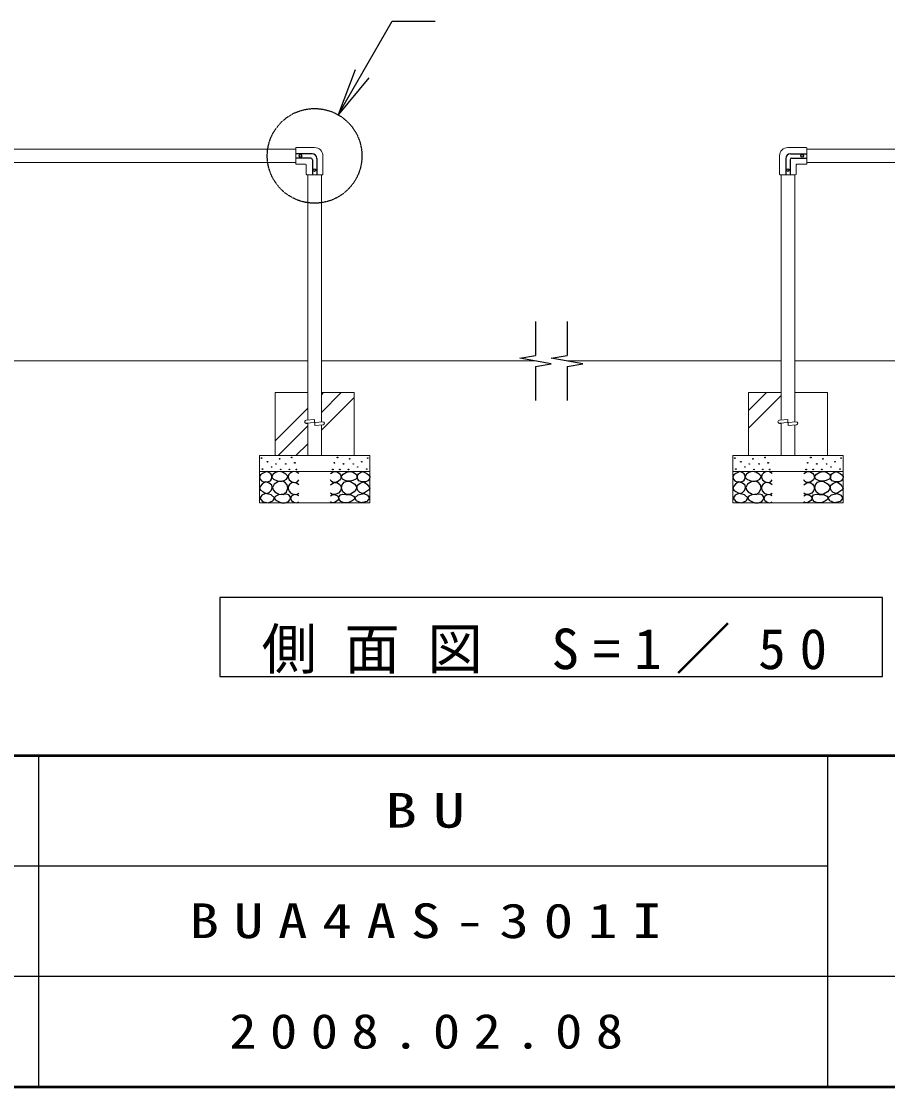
# Model space of a CAD drawing. Units: millimetres, scale not verified. Extents: x -19540 to 0, y -3090 to 13350.
# Drawn here: x -6055 to -3309, y 0 to 3376 of the extents above; entities that cross this region are included whole.
import ezdxf

# ---------------------------------------------------------------- set-up
doc = ezdxf.new("R2010")
doc.units = ezdxf.units.MM
doc.linetypes.add('USER3', pattern=[8, 3, -1, 1, -1, 1, -1])
for name, color, linetype, lineweight in [('A3図枠', 7, 'Continuous', 25), ('線', 2, 'Continuous', 25), ('補助', 2, 'Continuous', 13)]:
    doc.layers.add(name, color=color, linetype=linetype, lineweight=lineweight)
doc.layers.add('図面プロファイル', color=7, linetype='Continuous')
doc.styles.add('ＭＳ ゴシック', font='')
doc.styles.get('ＭＳ ゴシック').set_extended_font_data('MS Gothic')

msp = doc.modelspace()

# ---------------------------------------------------------------- linework, layer by layer
at = {"layer": 'A3図枠', "lineweight": 50}
for p, q in [((-19250, 1050), (0, 1050)), ((-19250, 0), (0, 0))]:
    msp.add_line(p, q, dxfattribs=at)
at = {"layer": 'A3図枠'}
msp.add_line((-6000, 1050), (-6000, 0), dxfattribs=at)
at = {"layer": 'A3図枠', "color": 211}
for p, q in [((-3500, 1050), (-3500, 0)), ((-9375, 700), (-3500, 700)), ((-12125, 350), (0, 350))]:
    msp.add_line(p, q, dxfattribs=at)
at = {"layer": '線', "color": 7, "lineweight": 13}
for p, q in [((-5185, 2971.35), (-6579, 2971.35)), ((-5185, 2974.5), (-5185, 2925.5)), ((-5125, 2976.5), (-5183, 2976.5)), ((-3625, 2976.5), (-3567, 2976.5)), ((-3565, 2974.5), (-3565, 2925.5)), ((-3565, 2971.35), (-2171, 2971.35)), ((-5098.5, 2950), (-5098.5, 2892)), ((-3651.5, 2950), (-3651.5, 2892)), ((-5185, 2928.65), (-6579, 2928.65)), ((-5153.5, 2923.5), (-5183, 2923.5)), ((-5151.5, 2921.5), (-5151.5, 2892)), ((-3598.5, 2921.5), (-3598.5, 2892)), ((-3596.5, 2923.5), (-3567, 2923.5)), ((-3565, 2928.65), (-2171, 2928.65)), ((-5100.5, 2890), (-5149.5, 2890)), ((-5146.35, 2113.008), (-5146.35, 2890)), ((-5103.65, 2107.036), (-5103.65, 2890)), ((-3649.5, 2890), (-3600.5, 2890)), ((-3646.35, 2113.008), (-3646.35, 2890)), ((-3603.65, 2107.036), (-3603.65, 2890)), ((-6603.65, 2300), (-5146.35, 2300)), ((-5103.65, 2300), (-4424.992, 2300)), ((-4324.992, 2300), (-3646.35, 2300)), ((-3603.65, 2300), (-2146.35, 2300)), ((-5250, 2200), (-5250, 2000)), ((-5250, 2200), (-5146.35, 2200)), ((-5103.65, 2200), (-5000, 2200)), ((-5000, 2200), (-5000, 2000)), ((-3750, 2200), (-3750, 2000)), ((-3750, 2200), (-3646.35, 2200)), ((-3603.65, 2200), (-3500, 2200)), ((-3500, 2200), (-3500, 2000)), ((-5125.5, 2114.975), (-5151.97, 2112.478)), ((-5125.5, 2104.931), (-5151.03, 2102.522)), ((-5146.35, 2000), (-5146.35, 2102.964)), ((-5125.5, 2104.931), (-5125.5, 2115.022)), ((-5098.97, 2107.478), (-5124.5, 2105.069)), ((-5124.5, 2095.025), (-5124.5, 2105.069)), ((-5098.03, 2097.522), (-5124.5, 2095.025)), ((-5103.65, 2000), (-5103.65, 2096.992)), ((-3625.5, 2114.975), (-3651.97, 2112.478)), ((-3625.5, 2104.931), (-3651.03, 2102.522)), ((-3646.35, 2000), (-3646.35, 2102.964)), ((-3625.5, 2104.931), (-3625.5, 2115.022)), ((-3598.97, 2107.478), (-3624.5, 2105.069)), ((-3624.5, 2095.025), (-3624.5, 2105.069)), ((-3598.03, 2097.522), (-3624.5, 2095.025)), ((-3603.65, 2000), (-3603.65, 2096.992)), ((-5300, 2000), (-5300, 1850)), ((-5300, 2000), (-4950, 2000)), ((-5146.35, 2000), (-5103.65, 2000)), ((-4950, 2000), (-4950, 1850)), ((-3800, 2000), (-3800, 1850)), ((-3800, 2000), (-3450, 2000)), ((-3646.35, 2000), (-3603.65, 2000)), ((-3450, 2000), (-3450, 1850)), ((-5300, 1950), (-4950, 1950)), ((-3800, 1950), (-3450, 1950)), ((-5300, 1850), (-4950, 1850)), ((-3800, 1850), (-3450, 1850))]:
    msp.add_line(p, q, dxfattribs=at)
at = {"layer": '線'}
for p, q in [((-5133, 2957), (-5185, 2957)), ((-5137, 2943), (-5185, 2943)), ((-5132, 2938), (-5132, 2890)), ((-5118, 2942), (-5118, 2890)), ((-3632, 2942), (-3632, 2890)), ((-3618, 2938), (-3618, 2890)), ((-3617, 2957), (-3565, 2957)), ((-3613, 2943), (-3565, 2943)), ((-4424.992, 2425), (-4424.992, 2317.633)), ((-4324.992, 2425), (-4324.992, 2317.633)), ((-4475.008, 2308.814), (-4424.992, 2317.633)), ((-4374.992, 2291.184), (-4474.992, 2308.816)), ((-4375.008, 2308.814), (-4324.992, 2317.633)), ((-4274.992, 2291.184), (-4374.992, 2308.816)), ((-4424.992, 2282.367), (-4374.992, 2291.184)), ((-4424.992, 2282.367), (-4424.992, 2175)), ((-4324.992, 2282.367), (-4274.992, 2291.184)), ((-4324.992, 2282.367), (-4324.992, 2175)), ((-5151.97, 2102.522), (-5146.35, 2101.992)), ((-3651.97, 2102.522), (-3646.35, 2101.992))]:
    msp.add_line(p, q, dxfattribs=at)
for points in [[(-5277.551, 1949.402), (-5284.014, 1946.862), (-5290.225, 1943.382), (-5296.083, 1939.344), (-5299.731, 1933.877), (-5298.719, 1926.294), (-5293.711, 1919.935), (-5286.845, 1917.345), (-5279.136, 1917.084), (-5271.523, 1917.688), (-5265.194, 1920.252), (-5261.442, 1925.538), (-5260.125, 1931.976), (-5260.973, 1937.181), (-5263.927, 1942.115), (-5270.087, 1946.942)], [(-5238.127, 1949.493), (-5243.032, 1948.876), (-5248.669, 1946.79), (-5256.64, 1941.002), (-5260.292, 1934.086), (-5259.417, 1930.124), (-5255.696, 1925.707), (-5246.205, 1920.934), (-5236.235, 1919.49), (-5228.885, 1919.318), (-5221.369, 1920.842), (-5213.77, 1925.456), (-5210.016, 1931.653), (-5210.986, 1936.306), (-5215.693, 1941.654), (-5226.361, 1947.861)], [(-5011.873, 1949.493), (-5006.968, 1948.876), (-5001.331, 1946.79), (-4993.36, 1941.002), (-4989.708, 1934.086), (-4990.583, 1930.124), (-4994.304, 1925.707), (-5003.795, 1920.934), (-5013.765, 1919.49), (-5021.115, 1919.318), (-5028.631, 1920.842), (-5036.23, 1925.456), (-5039.984, 1931.653), (-5039.014, 1936.306), (-5034.307, 1941.654), (-5023.639, 1947.861)], [(-4972.449, 1949.402), (-4965.986, 1946.862), (-4959.775, 1943.382), (-4953.917, 1939.344), (-4950.269, 1933.877), (-4951.281, 1926.294), (-4956.289, 1919.935), (-4963.155, 1917.345), (-4970.864, 1917.084), (-4978.477, 1917.688), (-4984.806, 1920.252), (-4988.558, 1925.538), (-4989.875, 1931.976), (-4989.027, 1937.181), (-4986.073, 1942.115), (-4979.913, 1946.942)], [(-3777.551, 1949.402), (-3784.014, 1946.862), (-3790.225, 1943.382), (-3796.083, 1939.344), (-3799.731, 1933.877), (-3798.719, 1926.294), (-3793.711, 1919.935), (-3786.845, 1917.345), (-3779.136, 1917.084), (-3771.523, 1917.688), (-3765.194, 1920.252), (-3761.442, 1925.538), (-3760.125, 1931.976), (-3760.973, 1937.181), (-3763.927, 1942.115), (-3770.087, 1946.942)], [(-3738.127, 1949.493), (-3743.032, 1948.876), (-3748.669, 1946.79), (-3756.64, 1941.002), (-3760.292, 1934.086), (-3759.417, 1930.124), (-3755.696, 1925.707), (-3746.205, 1920.934), (-3736.235, 1919.49), (-3728.885, 1919.318), (-3721.369, 1920.842), (-3713.77, 1925.456), (-3710.016, 1931.653), (-3710.986, 1936.306), (-3715.693, 1941.654), (-3726.361, 1947.861)], [(-3511.873, 1949.493), (-3506.968, 1948.876), (-3501.331, 1946.79), (-3493.36, 1941.002), (-3489.708, 1934.086), (-3490.583, 1930.124), (-3494.304, 1925.707), (-3503.795, 1920.934), (-3513.765, 1919.49), (-3521.115, 1919.318), (-3528.631, 1920.842), (-3536.23, 1925.456), (-3539.984, 1931.653), (-3539.014, 1936.306), (-3534.307, 1941.654), (-3523.639, 1947.861)], [(-3472.449, 1949.402), (-3465.986, 1946.862), (-3459.775, 1943.382), (-3453.917, 1939.344), (-3450.269, 1933.877), (-3451.281, 1926.294), (-3456.289, 1919.935), (-3463.155, 1917.345), (-3470.864, 1917.084), (-3478.477, 1917.688), (-3484.806, 1920.252), (-3488.558, 1925.538), (-3489.875, 1931.976), (-3489.027, 1937.181), (-3486.073, 1942.115), (-3479.913, 1946.942)], [(-5280.086, 1916.45), (-5285.415, 1913.657), (-5290.859, 1909.479), (-5297.308, 1902.659), (-5299.731, 1895.855), (-5296.103, 1891.027), (-5289.592, 1886.666), (-5282.954, 1882.379), (-5276.284, 1880.329), (-5268.64, 1882.776), (-5262.343, 1889.201), (-5259.236, 1897.478), (-5260.759, 1905.994), (-5268.917, 1913.245)], [(-5250.831, 1885.163), (-5238.242, 1878.307), (-5224.883, 1877.324), (-5214.599, 1884.778), (-5209.747, 1896.515), (-5212.027, 1907.293), (-5218.936, 1915.436), (-5227.761, 1918.869), (-5238.938, 1917.598), (-5252.692, 1909.543), (-5258.669, 1898.678), (-5256.034, 1891.484)], [(-4999.169, 1885.163), (-5011.758, 1878.307), (-5025.117, 1877.324), (-5035.401, 1884.778), (-5040.253, 1896.515), (-5037.973, 1907.293), (-5031.064, 1915.436), (-5022.239, 1918.869), (-5011.062, 1917.598), (-4997.308, 1909.543), (-4991.331, 1898.678), (-4993.966, 1891.484)], [(-4969.914, 1916.45), (-4964.585, 1913.657), (-4959.141, 1909.479), (-4952.692, 1902.659), (-4950.269, 1895.855), (-4953.897, 1891.027), (-4960.408, 1886.666), (-4967.046, 1882.379), (-4973.716, 1880.329), (-4981.36, 1882.776), (-4987.657, 1889.201), (-4990.764, 1897.478), (-4989.241, 1905.994), (-4981.083, 1913.245)], [(-3780.086, 1916.45), (-3785.415, 1913.657), (-3790.859, 1909.479), (-3797.308, 1902.659), (-3799.731, 1895.855), (-3796.103, 1891.027), (-3789.592, 1886.666), (-3782.954, 1882.379), (-3776.284, 1880.329), (-3768.64, 1882.776), (-3762.343, 1889.201), (-3759.236, 1897.478), (-3760.759, 1905.994), (-3768.917, 1913.245)], [(-3750.831, 1885.163), (-3738.242, 1878.307), (-3724.883, 1877.324), (-3714.599, 1884.778), (-3709.747, 1896.515), (-3712.027, 1907.293), (-3718.936, 1915.436), (-3727.761, 1918.869), (-3738.938, 1917.598), (-3752.692, 1909.543), (-3758.669, 1898.678), (-3756.034, 1891.484)], [(-3499.169, 1885.163), (-3511.758, 1878.307), (-3525.117, 1877.324), (-3535.401, 1884.778), (-3540.253, 1896.515), (-3537.973, 1907.293), (-3531.064, 1915.436), (-3522.239, 1918.869), (-3511.062, 1917.598), (-3497.308, 1909.543), (-3491.331, 1898.678), (-3493.966, 1891.484)], [(-3469.914, 1916.45), (-3464.585, 1913.657), (-3459.141, 1909.479), (-3452.692, 1902.659), (-3450.269, 1895.855), (-3453.897, 1891.027), (-3460.408, 1886.666), (-3467.046, 1882.379), (-3473.716, 1880.329), (-3481.36, 1882.776), (-3487.657, 1889.201), (-3490.764, 1897.478), (-3489.241, 1905.994), (-3481.083, 1913.245)], [(-5280.905, 1880.517), (-5292.225, 1874.498), (-5299.036, 1865.683), (-5290.549, 1854.413), (-5272.114, 1850.299), (-5257.761, 1856.41), (-5252.335, 1866.782), (-5263.117, 1875.89)], [(-5223.802, 1876.373), (-5231.337, 1876.999), (-5239.479, 1875.562), (-5248.406, 1871.504), (-5252.723, 1866.102), (-5250.037, 1861.419), (-5244.074, 1856.912), (-5237.595, 1853.068), (-5230.289, 1850.695), (-5218.44, 1850.928), (-5208.124, 1855.02), (-5203.421, 1859.827), (-5201.367, 1865.561), (-5202.427, 1870.709), (-5206.503, 1875.292), (-5214.901, 1877.832)], [(-5026.198, 1876.373), (-5018.663, 1876.999), (-5010.521, 1875.562), (-5001.594, 1871.504), (-4997.277, 1866.102), (-4999.963, 1861.419), (-5005.926, 1856.912), (-5012.405, 1853.068), (-5019.711, 1850.695), (-5031.56, 1850.928), (-5041.876, 1855.02), (-5046.579, 1859.827), (-5048.633, 1865.561), (-5047.573, 1870.709), (-5043.497, 1875.292), (-5035.099, 1877.832)], [(-4969.095, 1880.517), (-4957.775, 1874.498), (-4950.964, 1865.683), (-4959.451, 1854.413), (-4977.886, 1850.299), (-4992.239, 1856.41), (-4997.665, 1866.782), (-4986.883, 1875.89)], [(-3780.905, 1880.517), (-3792.225, 1874.498), (-3799.036, 1865.683), (-3790.549, 1854.413), (-3772.114, 1850.299), (-3757.761, 1856.41), (-3752.335, 1866.782), (-3763.117, 1875.89)], [(-3723.802, 1876.373), (-3731.337, 1876.999), (-3739.479, 1875.562), (-3748.406, 1871.504), (-3752.723, 1866.102), (-3750.037, 1861.419), (-3744.074, 1856.912), (-3737.595, 1853.068), (-3730.289, 1850.695), (-3718.44, 1850.928), (-3708.124, 1855.02), (-3703.421, 1859.827), (-3701.367, 1865.561), (-3702.427, 1870.709), (-3706.503, 1875.292), (-3714.901, 1877.832)], [(-3526.198, 1876.373), (-3518.663, 1876.999), (-3510.521, 1875.562), (-3501.594, 1871.504), (-3497.277, 1866.102), (-3499.963, 1861.419), (-3505.926, 1856.912), (-3512.405, 1853.068), (-3519.711, 1850.695), (-3531.56, 1850.928), (-3541.876, 1855.02), (-3546.579, 1859.827), (-3548.633, 1865.561), (-3547.573, 1870.709), (-3543.497, 1875.292), (-3535.099, 1877.832)], [(-3469.095, 1880.517), (-3457.775, 1874.498), (-3450.964, 1865.683), (-3459.451, 1854.413), (-3477.886, 1850.299), (-3492.239, 1856.41), (-3497.665, 1866.782), (-3486.883, 1875.89)]]:
    msp.add_lwpolyline(points, close=True, dxfattribs=at)
for points in [[(-5175, 1943.299), (-5183.427, 1948.154), (-5192.11, 1949.636), (-5197.73, 1947.948), (-5202.883, 1944.249), (-5207.355, 1938.941), (-5209.22, 1932.209), (-5205.552, 1923.439), (-5197.496, 1917), (-5189.197, 1914.621), (-5181.971, 1915.733), (-5177.921, 1919.109), (-5175, 1923.654)], [(-5075, 1943.299), (-5066.573, 1948.154), (-5057.89, 1949.636), (-5052.27, 1947.948), (-5047.117, 1944.249), (-5042.645, 1938.941), (-5040.78, 1932.209), (-5044.448, 1923.439), (-5052.504, 1917), (-5060.803, 1914.621), (-5068.029, 1915.733), (-5072.079, 1919.109), (-5075, 1923.654)], [(-3675, 1943.299), (-3683.427, 1948.154), (-3692.11, 1949.636), (-3697.729, 1947.948), (-3702.883, 1944.249), (-3707.355, 1938.941), (-3709.22, 1932.209), (-3705.552, 1923.439), (-3697.496, 1917), (-3689.197, 1914.621), (-3681.971, 1915.733), (-3677.921, 1919.109), (-3675, 1923.654)], [(-3575, 1943.299), (-3566.573, 1948.154), (-3557.89, 1949.636), (-3552.271, 1947.948), (-3547.117, 1944.249), (-3542.645, 1938.941), (-3540.78, 1932.209), (-3544.448, 1923.439), (-3552.504, 1917), (-3560.803, 1914.621), (-3568.029, 1915.733), (-3572.079, 1919.109), (-3575, 1923.654)], [(-5175.317, 1907.178), (-5182.457, 1912.64), (-5190.526, 1915.099), (-5197.231, 1913.875), (-5203.199, 1910.03), (-5207.592, 1904.248), (-5209.22, 1897.039), (-5206.556, 1888.431), (-5200.348, 1881.513), (-5192.709, 1877.642), (-5185.139, 1876.761), (-5179.985, 1878.2), (-5175.317, 1880.88)], [(-5074.683, 1907.178), (-5067.543, 1912.64), (-5059.474, 1915.099), (-5052.769, 1913.875), (-5046.801, 1910.03), (-5042.408, 1904.248), (-5040.78, 1897.039), (-5043.444, 1888.431), (-5049.652, 1881.513), (-5057.291, 1877.642), (-5064.861, 1876.761), (-5070.015, 1878.2), (-5074.683, 1880.88)], [(-3675.317, 1907.178), (-3682.457, 1912.64), (-3690.526, 1915.099), (-3697.231, 1913.875), (-3703.199, 1910.03), (-3707.592, 1904.248), (-3709.22, 1897.039), (-3706.556, 1888.431), (-3700.348, 1881.513), (-3692.709, 1877.642), (-3685.139, 1876.761), (-3679.985, 1878.2), (-3675.317, 1880.88)], [(-3574.683, 1907.178), (-3567.543, 1912.64), (-3559.474, 1915.099), (-3552.769, 1913.875), (-3546.801, 1910.03), (-3542.408, 1904.248), (-3540.78, 1897.039), (-3543.444, 1888.431), (-3549.652, 1881.513), (-3557.291, 1877.642), (-3564.861, 1876.761), (-3570.015, 1878.2), (-3574.683, 1880.88)], [(-5175, 1872.642), (-5181.018, 1875.96), (-5188.307, 1876.761), (-5197.024, 1872.427), (-5201.298, 1865.671), (-5200.686, 1862.001), (-5197.813, 1857.75), (-5190.651, 1852.278), (-5183.238, 1850.462), (-5178.942, 1851.514), (-5175, 1853.631)], [(-5075, 1872.642), (-5068.982, 1875.96), (-5061.693, 1876.761), (-5052.976, 1872.427), (-5048.702, 1865.671), (-5049.314, 1862.001), (-5052.187, 1857.75), (-5059.349, 1852.278), (-5066.762, 1850.462), (-5071.058, 1851.514), (-5075, 1853.631)], [(-3675, 1872.642), (-3681.018, 1875.96), (-3688.307, 1876.761), (-3697.024, 1872.427), (-3701.298, 1865.671), (-3700.686, 1862.001), (-3697.813, 1857.75), (-3690.651, 1852.278), (-3683.238, 1850.462), (-3678.942, 1851.514), (-3675, 1853.631)], [(-3575, 1872.642), (-3568.982, 1875.96), (-3561.693, 1876.761), (-3552.976, 1872.427), (-3548.702, 1865.671), (-3549.314, 1862.001), (-3552.187, 1857.75), (-3559.349, 1852.278), (-3566.762, 1850.462), (-3571.058, 1851.514), (-3575, 1853.631)]]:
    msp.add_lwpolyline(points, dxfattribs=at)
at = {"layer": '線', "linetype": 'USER3'}
msp.add_circle((-5125.028, 2950), 150, dxfattribs=at)
at = {"layer": '線'}
for centre, radius in [((-5170, 2950), 4), ((-3580, 2950), 4), ((-5125, 2905), 4), ((-3625, 2905), 4), ((-5293.394, 1992.177), 1), ((-5197.583, 1994.091), 1), ((-5052.417, 1994.091), 1), ((-4956.606, 1992.177), 1), ((-3793.394, 1992.177), 1), ((-3697.583, 1994.091), 1), ((-3552.417, 1994.091), 1), ((-3456.606, 1992.177), 1), ((-5274.383, 1980.77), 1), ((-5261.392, 1963.977), 1), ((-5247.451, 1973.483), 1), ((-5236.044, 1989.959), 1), ((-5216.504, 1973.549), 1), ((-5187.582, 1977.063), 1), ((-5062.418, 1977.063), 1), ((-5033.496, 1973.549), 1), ((-5013.956, 1989.959), 1), ((-5002.549, 1973.483), 1), ((-4988.608, 1963.977), 1), ((-4975.617, 1980.77), 1), ((-3774.383, 1980.77), 1), ((-3761.392, 1963.977), 1), ((-3747.451, 1973.483), 1), ((-3736.044, 1989.959), 1), ((-3716.504, 1973.549), 1), ((-3687.582, 1977.063), 1), ((-3562.418, 1977.063), 1), ((-3533.496, 1973.549), 1), ((-3513.956, 1989.959), 1), ((-3502.549, 1973.483), 1), ((-3488.608, 1963.977), 1), ((-3475.617, 1980.77), 1), ((-5290.225, 1957.323), 1), ((-5232.559, 1956.373), 1), ((-5204.881, 1956.521), 1), ((-5182.717, 1955.98), 1), ((-5067.283, 1955.98), 1), ((-5045.119, 1956.521), 1), ((-5017.441, 1956.373), 1), ((-4959.775, 1957.323), 1), ((-3790.225, 1957.323), 1), ((-3732.559, 1956.373), 1), ((-3704.881, 1956.521), 1), ((-3682.717, 1955.98), 1), ((-3567.283, 1955.98), 1), ((-3545.119, 1956.521), 1), ((-3517.441, 1956.373), 1), ((-3459.775, 1957.323), 1)]:
    msp.add_circle(centre, radius, dxfattribs=at)
at = {"layer": '線', "color": 7, "lineweight": 13}
for centre, radius, start, end in [((-5183, 2974.5), 2, 90, 180), ((-5125, 2950), 26.5, 0, 90), ((-3625, 2950), 26.5, 90, 180), ((-3567, 2974.5), 2, 0, 90), ((-5183, 2925.5), 2, 180, 270), ((-5153.5, 2921.5), 2, 0, 90), ((-3596.5, 2921.5), 2, 90, 180), ((-3567, 2925.5), 2, 270, 0), ((-5149.5, 2892), 2, 180, 270), ((-5100.5, 2892), 2, 270, 0), ((-3649.5, 2892), 2, 180, 270), ((-3600.5, 2892), 2, 270, 0), ((-5151.5, 2107.5), 5, 95.38931, 275.38931), ((-5098.5, 2102.5), 5, 275.38931, 95.38931), ((-3651.5, 2107.5), 5, 95.38931, 275.38931), ((-3598.5, 2102.5), 5, 275.38931, 95.38931)]:
    msp.add_arc(centre, radius, start, end, dxfattribs=at)
at = {"layer": '線'}
for centre, radius, start, end in [((-5137, 2938), 5, 0, 90), ((-5133, 2942), 15, 0, 90), ((-3617, 2942), 15, 90, 180), ((-3613, 2938), 5, 90, 180)]:
    msp.add_arc(centre, radius, start, end, dxfattribs=at)
at = {"layer": '補助', "lineweight": 25}
for p, q in [((-4975.028, 3209.808), (-4878.788, 3376.5)), ((-4878.788, 3376.5), (-4828.788, 3376.5)), ((-4828.788, 3376.5), (-4743.431, 3376.5)), ((-4996.679, 3222.308), (-5050.028, 3079.904)), ((-5050.028, 3079.904), (-4975.028, 3209.808)), ((-4953.378, 3197.308), (-5050.028, 3079.904))]:
    msp.add_line(p, q, dxfattribs=at)
at = {"layer": '補助'}
for p, q in [((-5103.65, 2136.681), (-5040.331, 2200)), ((-5103.65, 2192.808), (-5096.458, 2200)), ((-3750, 2143.293), (-3693.293, 2200)), ((-3750, 2199.42), (-3749.42, 2200)), ((-5103.65, 2080.555), (-5000, 2184.205)), ((-3750, 2087.166), (-3646.35, 2190.816)), ((-5250, 2046.458), (-5146.35, 2150.108)), ((-5240.331, 2000), (-5146.35, 2093.981)), ((-5184.205, 2000), (-5146.35, 2037.855)), ((-3500.407, 2000), (-3500, 2000.407))]:
    msp.add_line(p, q, dxfattribs=at)
at = {"layer": '補助', "lineweight": 25}
msp.add_lwpolyline([(-5424.992, 1550), (-5424.992, 1300), (-3324.992, 1300), (-3324.992, 1550)], close=True, dxfattribs=at)

# ---------------------------------------------------------------- texts
at = {"layer": '図面プロファイル', "char_height": 110, "attachment_point": 5, "style": 'ＭＳ ゴシック'}
for s, insert in [('\\T1.5;\\W1.35;BU', (-4750, 875)), ('\\T1.5;\\W1.25;BUA4AS-301I', (-4750, 525)), ('\\T1.5;\\W1.15;2008.02.08', (-4750, 175))]:
    msp.add_mtext(s, dxfattribs=dict(at, insert=insert))
at = {"layer": '補助', "insert": (-4374.992, 1308.333), "char_height": 128.3, "attachment_point": 8, "style": 'ＭＳ ゴシック'}
msp.add_mtext('\\T1.5;側面図\\~S=1／50', dxfattribs=at)

doc.saveas('drawing.dxf')
